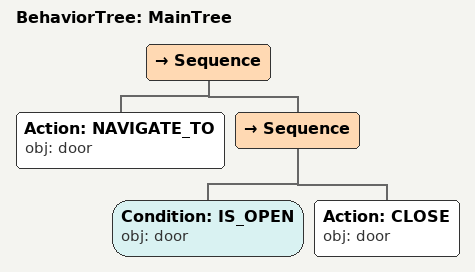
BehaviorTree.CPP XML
<root main_tree_to_execute="MainTree">
  <BehaviorTree ID="MainTree">
    <Sequence>
      <!-- Navigate to door -->
      <Action ID="NAVIGATE_TO" obj="door" />
      <Sequence>
        <!-- Check door is open before CLOSE -->
        <Condition ID="IS_OPEN" obj="door" />
        <!-- Close door -->
        <Action ID="CLOSE" obj="door" />
      </Sequence>
    </Sequence>
  </BehaviorTree>
</root>
